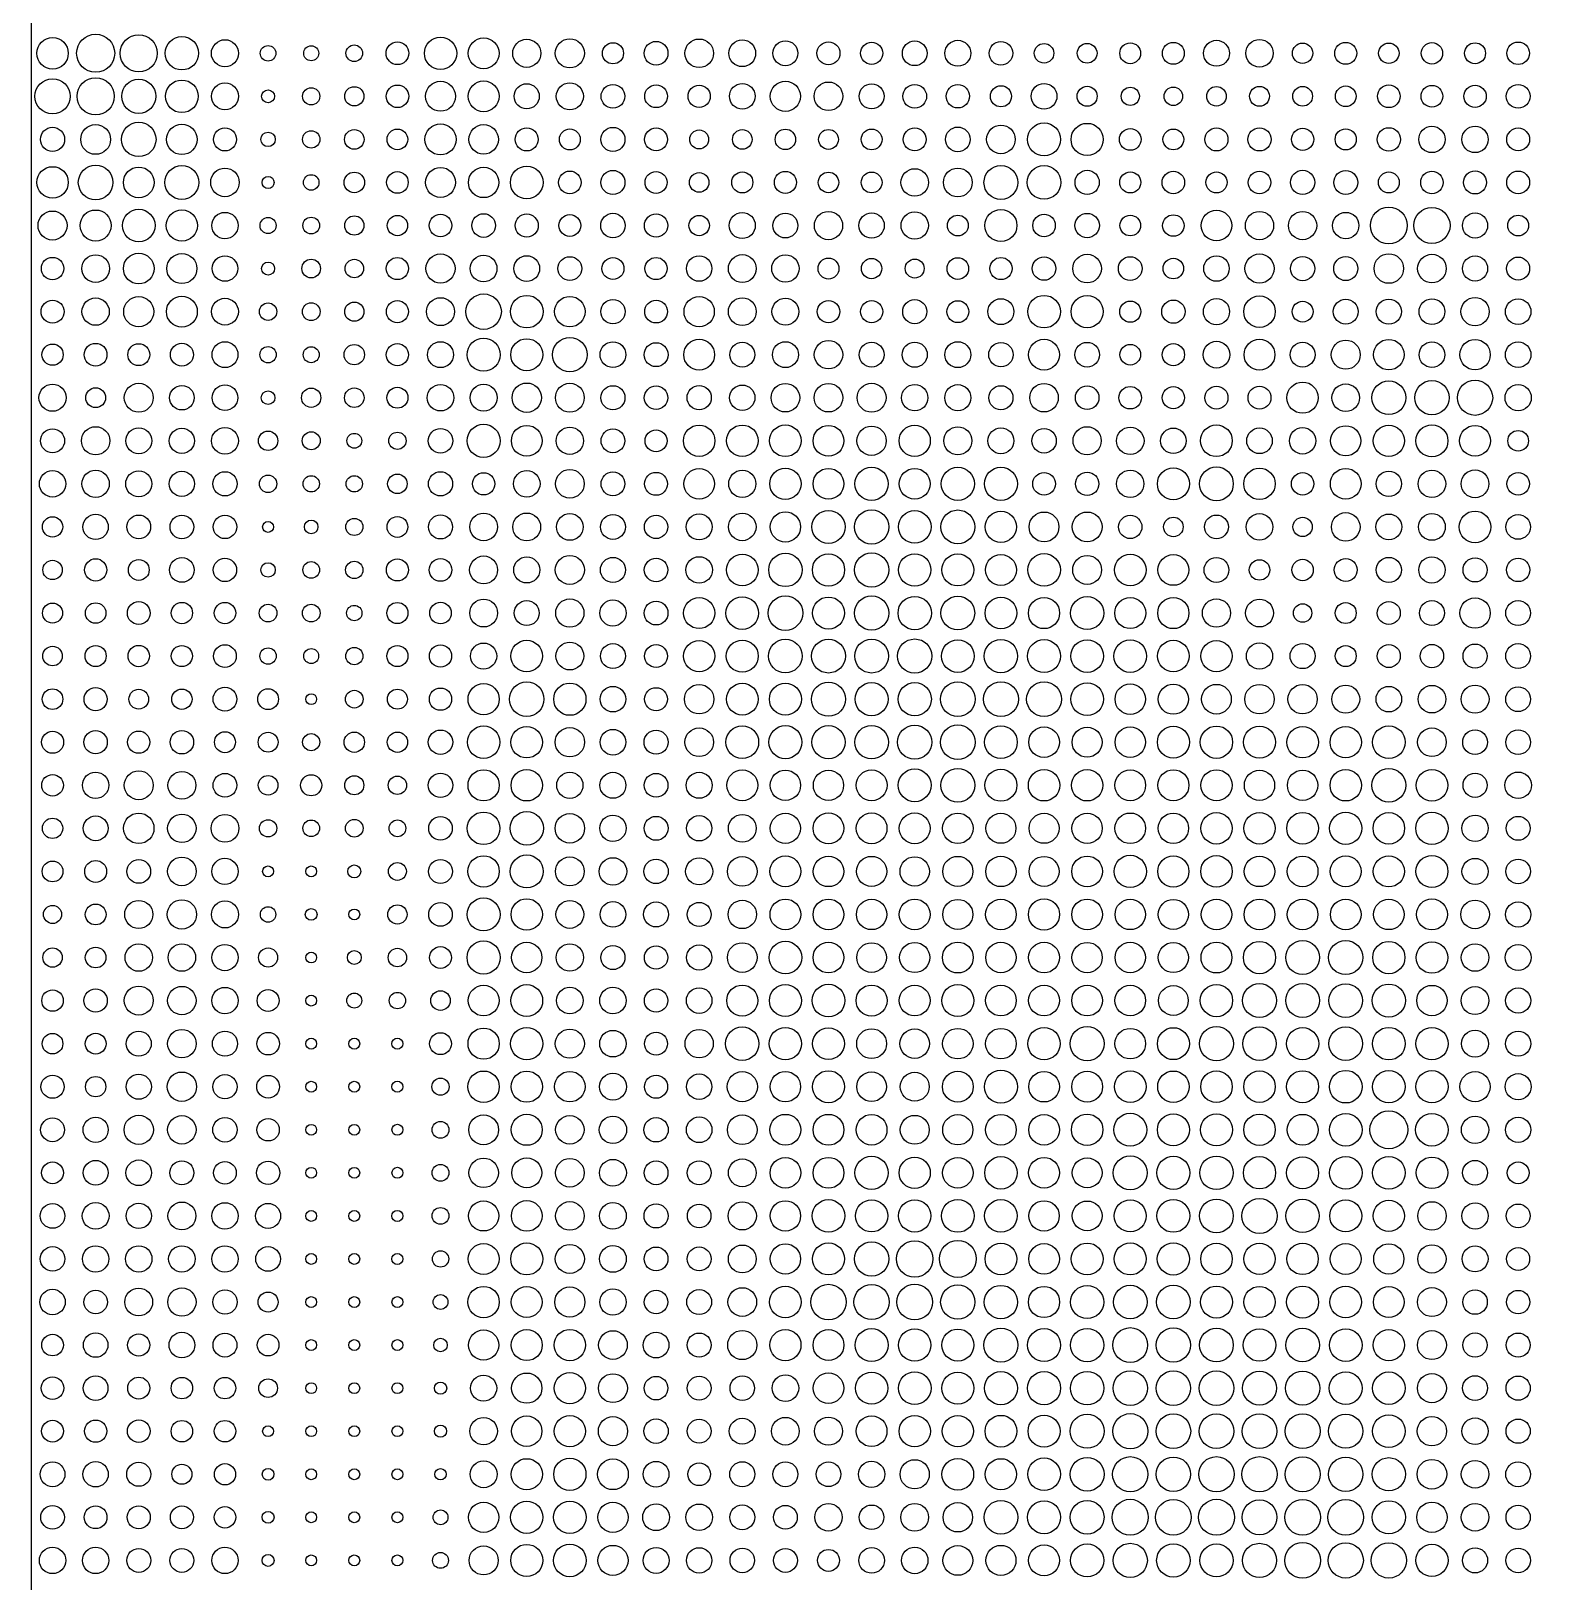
# Model space of a CAD drawing. Header units: millimetres. Extents: x 0 to 15650, y 0 to 8040.
# Drawn here: x 0 to 1943, y 4048 to 6045 of the extents above; entities that cross this region are included whole.
import ezdxf

# ---------------------------------------------------------------- set-up
doc = ezdxf.new("R2010")
doc.units = ezdxf.units.MM
doc.layers.add('Default', color=7, linetype='Continuous', true_color=0x000000)

msp = doc.modelspace()

# ---------------------------------------------------------------- linework, layer by layer
at = {"layer": 'Default', "color": 0}
msp.add_lwpolyline([(0, 8040), (0, 0), (15650, 0), (15650, 8040)], close=True, dxfattribs=at)
for centre, radius in [((27.7, 6016.1), 20.3), ((83.2, 6016.1), 24.5), ((138.7, 6016.1), 23.9), ((194.2, 6016.1), 21.5), ((249.7, 6016.1), 17.5), ((527.2, 6016.1), 20.8), ((582.7, 6016.1), 19.8), ((638.2, 6016.1), 18.1), ((693.7, 6016.1), 18.7), ((860.2, 6016.1), 18.4), ((915.7, 6016.1), 17.2), ((971.2, 6016.1), 16.1), ((1137.7, 6016.1), 15.9), ((1193.2, 6016.1), 16.7), ((1526.2, 6016.1), 16.7), ((1581.6, 6016.1), 17.7), ((305.2, 6016.1), 10), ((360.7, 6016.1), 9.68), ((416.2, 6016.1), 10.7), ((471.7, 6016.1), 14.6), ((749.2, 6016.1), 13.6), ((804.7, 6016.1), 15.3), ((1026.7, 6016.1), 14.8), ((1082.2, 6016.1), 14.3), ((1248.7, 6016.1), 15.2), ((1304.2, 6016.1), 12.6), ((1359.7, 6016.1), 12.7), ((1415.2, 6016.1), 13.4), ((1470.7, 6016.1), 14.1), ((1637.1, 6016.1), 13.1), ((1692.6, 6016.1), 14.1), ((1748.1, 6016.1), 13.1), ((1803.6, 6016.1), 13.8), ((1859.1, 6016.1), 13.5), ((1914.6, 6016.1), 14.5), ((27.7, 5960.7), 22.7), ((83.2, 5960.7), 23.9), ((138.7, 5960.7), 22), ((194.2, 5960.7), 21), ((249.7, 5960.7), 17.4), ((360.7, 5960.7), 11.1), ((416.2, 5960.7), 12.4), ((471.7, 5960.7), 14.5), ((527.2, 5960.7), 19.3), ((582.7, 5960.7), 19.8), ((638.2, 5960.7), 16.2), ((693.7, 5960.7), 17.4), ((749.2, 5960.7), 15.3), ((804.7, 5960.7), 14.6), ((860.2, 5960.7), 14.3), ((915.7, 5960.7), 16.5), ((971.2, 5960.7), 19.4), ((1026.7, 5960.7), 18.4), ((1082.2, 5960.7), 16.1), ((1137.7, 5960.7), 15.3), ((1193.2, 5960.7), 15), ((1248.7, 5960.7), 13.6), ((1304.2, 5960.7), 16.6), ((1359.7, 5960.7), 12.9), ((1415.2, 5960.7), 11.7), ((1470.7, 5960.7), 11.9), ((1526.2, 5960.7), 12.6), ((1581.6, 5960.7), 12.8), ((1637.1, 5960.7), 12.7), ((1692.6, 5960.7), 13.3), ((1748.1, 5960.7), 14.6), ((1803.6, 5960.7), 14), ((1859.1, 5960.7), 14.4), ((1914.6, 5960.7), 15.3), ((305.2, 5960.7), 8.34), ((27.7, 5905.2), 15.6), ((83.2, 5905.2), 19.2), ((138.7, 5905.2), 22.2), ((194.2, 5905.2), 19.6), ((249.7, 5905.2), 14.8), ((305.2, 5905.2), 9.33), ((360.7, 5905.2), 11.2), ((416.2, 5905.2), 12.6), ((471.7, 5905.2), 13.3), ((527.2, 5905.2), 20), ((582.7, 5905.2), 19), ((638.2, 5905.2), 14.8), ((693.7, 5905.2), 13.5), ((749.2, 5905.2), 15.5), ((804.7, 5905.2), 14.7), ((860.2, 5905.2), 12.2), ((915.7, 5905.2), 12.6), ((971.2, 5905.2), 13.2), ((1026.7, 5905.2), 12.8), ((1082.2, 5905.2), 13.4), ((1137.7, 5905.2), 14.7), ((1193.2, 5905.2), 15.9), ((1248.7, 5905.2), 18.4), ((1304.2, 5905.2), 21.3), ((1359.7, 5905.2), 20.7), ((1415.2, 5905.2), 14), ((1470.7, 5905.2), 13.4), ((1526.2, 5905.2), 14.8), ((1581.6, 5905.2), 14.9), ((1637.1, 5905.2), 14.3), ((1692.6, 5905.2), 13.6), ((1748.1, 5905.2), 15.1), ((1803.6, 5905.2), 17), ((1859.1, 5905.2), 17), ((1914.6, 5905.2), 14.7), ((83.2, 5849.8), 22.3), ((27.7, 5849.8), 20.3), ((138.7, 5849.8), 19.8), ((194.2, 5849.8), 21.8), ((249.7, 5849.8), 18.4), ((305.2, 5849.8), 7.78), ((360.7, 5849.8), 10), ((416.2, 5849.8), 13.2), ((471.7, 5849.8), 13.9), ((527.2, 5849.8), 19.3), ((582.7, 5849.8), 19.6), ((638.2, 5849.8), 21.1), ((693.7, 5849.8), 14.6), ((749.2, 5849.8), 15.5), ((804.7, 5849.8), 14.1), ((860.2, 5849.8), 12.6), ((915.7, 5849.8), 13.6), ((971.2, 5849.8), 14.2), ((1026.7, 5849.8), 13.2), ((1082.2, 5849.8), 13.4), ((1137.7, 5849.8), 17.7), ((1193.2, 5849.8), 18.5), ((1248.7, 5849.8), 21.8), ((1304.2, 5849.8), 21.7), ((1359.7, 5849.8), 15.6), ((1415.2, 5849.8), 13.6), ((1470.7, 5849.8), 14.5), ((1526.2, 5849.8), 13.6), ((1581.6, 5849.8), 14.5), ((1637.1, 5849.8), 15.6), ((1692.6, 5849.8), 15.4), ((1748.1, 5849.8), 13.5), ((1803.6, 5849.8), 14.5), ((1859.1, 5849.8), 14.8), ((1914.6, 5849.8), 14.7), ((27.7, 5794.3), 18.7), ((83.2, 5794.3), 20), ((138.7, 5794.3), 21), ((194.2, 5794.3), 20.1), ((1026.7, 5794.3), 18.2), ((1137.7, 5794.3), 17.6), ((1248.7, 5794.3), 20.6), ((1526.2, 5794.3), 19.7), ((1581.6, 5794.3), 18.2), ((1637.1, 5794.3), 18.2), ((1748.1, 5794.3), 23.7), ((1803.6, 5794.3), 23.3), ((249.7, 5794.3), 17), ((305.2, 5794.3), 10.4), ((360.7, 5794.3), 10.7), ((416.2, 5794.3), 12.4), ((471.7, 5794.3), 13.1), ((527.2, 5794.3), 14.6), ((582.7, 5794.3), 15.2), ((638.2, 5794.3), 14.9), ((693.7, 5794.3), 14.1), ((749.2, 5794.3), 15.8), ((804.7, 5794.3), 15), ((860.2, 5794.3), 13.1), ((915.7, 5794.3), 16.8), ((971.2, 5794.3), 16), ((1082.2, 5794.3), 16.3), ((1193.2, 5794.3), 13.4), ((1304.2, 5794.3), 14.5), ((1359.7, 5794.3), 15.7), ((1415.2, 5794.3), 13.3), ((1470.7, 5794.3), 13.8), ((1692.6, 5794.3), 17), ((1859.1, 5794.3), 16.2), ((1914.6, 5794.3), 13.4), ((27.7, 5738.9), 14.4), ((83.2, 5738.9), 17.8), ((138.7, 5738.9), 19.8), ((194.2, 5738.9), 19.4), ((249.7, 5738.9), 16.4), ((471.7, 5738.9), 14.3), ((527.2, 5738.9), 18.8), ((582.7, 5738.9), 17.2), ((638.2, 5738.9), 16.6), ((693.7, 5738.9), 15.3), ((749.2, 5738.9), 14.1), ((804.7, 5738.9), 14.3), ((860.2, 5738.9), 16.4), ((915.7, 5738.9), 17.9), ((971.2, 5738.9), 17.6), ((1026.7, 5738.9), 13.5), ((1082.2, 5738.9), 13.1), ((1193.2, 5738.9), 13.9), ((1248.7, 5738.9), 14.3), ((1304.2, 5738.9), 15.1), ((1359.7, 5738.9), 18.4), ((1415.2, 5738.9), 15.3), ((1470.7, 5738.9), 13.2), ((1526.2, 5738.9), 16.4), ((1581.6, 5738.9), 18.8), ((1637.1, 5738.9), 15.6), ((1692.6, 5738.9), 15.5), ((1748.1, 5738.9), 19), ((1803.6, 5738.9), 18.4), ((1859.1, 5738.9), 16.2), ((1914.6, 5738.9), 14.8), ((305.2, 5738.9), 8.41), ((360.7, 5738.9), 12), ((416.2, 5738.9), 11.9), ((1137.7, 5738.9), 12.2), ((27.7, 5683.4), 14.8), ((83.2, 5683.4), 17.6), ((138.7, 5683.4), 19.4), ((194.2, 5683.4), 19.9), ((249.7, 5683.4), 17.2), ((305.2, 5683.4), 11.2), ((360.7, 5683.4), 11.4), ((416.2, 5683.4), 12.4), ((471.7, 5683.4), 14.2), ((527.2, 5683.4), 18), ((582.7, 5683.4), 22.8), ((638.2, 5683.4), 21), ((693.7, 5683.4), 19.6), ((749.2, 5683.4), 15.7), ((804.7, 5683.4), 14.6), ((860.2, 5683.4), 19.5), ((915.7, 5683.4), 17.9), ((971.2, 5683.4), 17.3), ((1026.7, 5683.4), 14.4), ((1082.2, 5683.4), 14.3), ((1137.7, 5683.4), 15.5), ((1193.2, 5683.4), 14.1), ((1248.7, 5683.4), 16.7), ((1304.2, 5683.4), 21), ((1359.7, 5683.4), 20.7), ((1415.2, 5683.4), 13.6), ((1470.7, 5683.4), 15), ((1526.2, 5683.4), 16.9), ((1581.6, 5683.4), 20.3), ((1637.1, 5683.4), 13.4), ((1692.6, 5683.4), 16), ((1748.1, 5683.4), 16.2), ((1803.6, 5683.4), 16.6), ((1859.1, 5683.4), 18.2), ((1914.6, 5683.4), 16.5), ((27.7, 5628), 13.7), ((83.2, 5628), 14.6), ((138.7, 5628), 14.1), ((194.2, 5628), 14.8), ((249.7, 5628), 16.7), ((305.2, 5628), 10.5), ((360.7, 5628), 10.3), ((416.2, 5628), 13.1), ((471.7, 5628), 14.3), ((527.2, 5628), 16.7), ((582.7, 5628), 21.3), ((638.2, 5628), 20.6), ((693.7, 5628), 22.2), ((749.2, 5628), 16.6), ((804.7, 5628), 15.4), ((860.2, 5628), 19.8), ((915.7, 5628), 16), ((971.2, 5628), 16.7), ((1026.7, 5628), 18.3), ((1082.2, 5628), 16), ((1137.7, 5628), 16.2), ((1193.2, 5628), 16.7), ((1248.7, 5628), 15.7), ((1304.2, 5628), 19.8), ((1359.7, 5628), 15.9), ((1415.2, 5628), 13.3), ((1470.7, 5628), 14.4), ((1526.2, 5628), 17.2), ((1581.6, 5628), 19.8), ((1637.1, 5628), 16), ((1692.6, 5628), 18.7), ((1748.1, 5628), 19.6), ((1803.6, 5628), 16.5), ((1859.1, 5628), 19.6), ((1914.6, 5628), 16.5), ((1637.1, 5572.6), 20.1), ((1748.1, 5572.6), 21.8), ((1803.6, 5572.6), 22), ((1859.1, 5572.6), 22.7), ((27.7, 5572.6), 17.5), ((83.2, 5572.6), 12.8), ((138.7, 5572.6), 18.6), ((194.2, 5572.6), 15.8), ((249.7, 5572.6), 16.5), ((305.2, 5572.6), 8.76), ((360.7, 5572.6), 12.4), ((416.2, 5572.6), 12.6), ((471.7, 5572.6), 13.5), ((527.2, 5572.6), 17.1), ((582.7, 5572.6), 17.4), ((638.2, 5572.6), 18.9), ((693.7, 5572.6), 18.6), ((749.2, 5572.6), 15.5), ((804.7, 5572.6), 15.1), ((860.2, 5572.6), 15.6), ((915.7, 5572.6), 16.3), ((971.2, 5572.6), 18.4), ((1026.7, 5572.6), 18.4), ((1082.2, 5572.6), 18.6), ((1137.7, 5572.6), 17), ((1193.2, 5572.6), 16.8), ((1248.7, 5572.6), 15.5), ((1304.2, 5572.6), 18.4), ((1359.7, 5572.6), 15.2), ((1415.2, 5572.6), 14.5), ((1470.7, 5572.6), 14.3), ((1526.2, 5572.6), 14.8), ((1581.6, 5572.6), 14.8), ((1692.6, 5572.6), 17.7), ((1914.6, 5572.6), 16.9), ((27.7, 5517.1), 15.5), ((83.2, 5517.1), 18.2), ((138.7, 5517.1), 16.7), ((194.2, 5517.1), 16.2), ((249.7, 5517.1), 17.2), ((527.2, 5517.1), 15.8), ((582.7, 5517.1), 21.3), ((638.2, 5517.1), 19.8), ((693.7, 5517.1), 17.5), ((749.2, 5517.1), 15.3), ((860.2, 5517.1), 20.3), ((915.7, 5517.1), 20.3), ((971.2, 5517.1), 20.4), ((1026.7, 5517.1), 19.8), ((1082.2, 5517.1), 18.9), ((1137.7, 5517.1), 20.1), ((1193.2, 5517.1), 18), ((1248.7, 5517.1), 16.7), ((1304.2, 5517.1), 15.8), ((1359.7, 5517.1), 18.2), ((1415.2, 5517.1), 17.7), ((1470.7, 5517.1), 16.4), ((1526.2, 5517.1), 20.4), ((1581.6, 5517.1), 16.5), ((1637.1, 5517.1), 17), ((1692.6, 5517.1), 19.4), ((1748.1, 5517.1), 20), ((1803.6, 5517.1), 20.6), ((1859.1, 5517.1), 19.8), ((305.2, 5517.1), 12.5), ((360.7, 5517.1), 11.6), ((416.2, 5517.1), 9.54), ((471.7, 5517.1), 11.1), ((804.7, 5517.1), 14.1), ((1914.6, 5517.1), 13.3), ((27.7, 5461.7), 17), ((83.2, 5461.7), 17.6), ((138.7, 5461.7), 16.8), ((194.2, 5461.7), 16.2), ((249.7, 5461.7), 15.6), ((305.2, 5461.7), 11.2), ((471.7, 5461.7), 12.6), ((527.2, 5461.7), 15.6), ((582.7, 5461.7), 14.3), ((638.2, 5461.7), 17.1), ((693.7, 5461.7), 18.4), ((749.2, 5461.7), 15.3), ((804.7, 5461.7), 14.8), ((860.2, 5461.7), 19.7), ((915.7, 5461.7), 17.5), ((971.2, 5461.7), 20.2), ((1026.7, 5461.7), 19.8), ((1082.2, 5461.7), 21.4), ((1137.7, 5461.7), 19.8), ((1193.2, 5461.7), 21.3), ((1248.7, 5461.7), 21.3), ((1304.2, 5461.7), 14.6), ((1359.7, 5461.7), 15), ((1415.2, 5461.7), 17.6), ((1470.7, 5461.7), 20.6), ((1526.2, 5461.7), 21.7), ((1581.6, 5461.7), 20.3), ((1637.1, 5461.7), 14.4), ((1692.6, 5461.7), 19.8), ((1748.1, 5461.7), 16.4), ((1803.6, 5461.7), 17.7), ((1859.1, 5461.7), 17.9), ((1914.6, 5461.7), 14.6), ((360.7, 5461.7), 10.5), ((416.2, 5461.7), 10.5), ((27.7, 5406.2), 13.1), ((83.2, 5406.2), 16.3), ((138.7, 5406.2), 15.3), ((194.2, 5406.2), 15.2), ((249.7, 5406.2), 15.1), ((305.2, 5406.2), 7), ((360.7, 5406.2), 8.76), ((416.2, 5406.2), 11), ((471.7, 5406.2), 13.4), ((527.2, 5406.2), 15.5), ((582.7, 5406.2), 17.8), ((638.2, 5406.2), 17.9), ((693.7, 5406.2), 17.2), ((749.2, 5406.2), 16), ((804.7, 5406.2), 15), ((860.2, 5406.2), 16.7), ((915.7, 5406.2), 17.7), ((971.2, 5406.2), 19.5), ((1026.7, 5406.2), 21.3), ((1082.2, 5406.2), 22), ((1137.7, 5406.2), 21), ((1193.2, 5406.2), 21.8), ((1248.7, 5406.2), 20.1), ((1304.2, 5406.2), 19.2), ((1359.7, 5406.2), 19.2), ((1415.2, 5406.2), 15), ((1470.7, 5406.2), 12.6), ((1526.2, 5406.2), 15.3), ((1581.6, 5406.2), 17.1), ((1637.1, 5406.2), 12.4), ((1692.6, 5406.2), 18.4), ((1748.1, 5406.2), 16.6), ((1803.6, 5406.2), 17.2), ((1859.1, 5406.2), 20.4), ((1914.6, 5406.2), 15.9), ((1082.2, 5350.8), 22), ((27.7, 5350.8), 12.5), ((83.2, 5350.8), 14.4), ((138.7, 5350.8), 13.4), ((194.2, 5350.8), 15.9), ((249.7, 5350.8), 15), ((305.2, 5350.8), 9.33), ((360.7, 5350.8), 10.7), ((416.2, 5350.8), 11.2), ((471.7, 5350.8), 14.2), ((527.2, 5350.8), 14.6), ((582.7, 5350.8), 18), ((638.2, 5350.8), 16.8), ((693.7, 5350.8), 18.7), ((749.2, 5350.8), 16.2), ((804.7, 5350.8), 15.1), ((860.2, 5350.8), 17.1), ((915.7, 5350.8), 20.3), ((971.2, 5350.8), 21.5), ((1026.7, 5350.8), 20.8), ((1137.7, 5350.8), 20.8), ((1193.2, 5350.8), 20.6), ((1248.7, 5350.8), 19.9), ((1304.2, 5350.8), 21), ((1359.7, 5350.8), 18.6), ((1415.2, 5350.8), 20.3), ((1470.7, 5350.8), 19.8), ((1526.2, 5350.8), 16), ((1581.6, 5350.8), 13.2), ((1637.1, 5350.8), 13.8), ((1692.6, 5350.8), 14.7), ((1748.1, 5350.8), 16.2), ((1803.6, 5350.8), 17), ((1859.1, 5350.8), 15.5), ((1914.6, 5350.8), 15), ((582.7, 5295.3), 17.9), ((693.7, 5295.3), 18.2), ((860.2, 5295.3), 20), ((915.7, 5295.3), 21), ((971.2, 5295.3), 22.3), ((1026.7, 5295.3), 20.6), ((1082.2, 5295.3), 22), ((1137.7, 5295.3), 21.5), ((1193.2, 5295.3), 21.7), ((1248.7, 5295.3), 20.4), ((1304.2, 5295.3), 20.1), ((1359.7, 5295.3), 21.3), ((1415.2, 5295.3), 20), ((1470.7, 5295.3), 20.1), ((1526.2, 5295.3), 18.2), ((1581.6, 5295.3), 17.9), ((1859.1, 5295.3), 19.6), ((27.7, 5295.3), 12.9), ((83.2, 5295.3), 13.2), ((138.7, 5295.3), 14.7), ((194.2, 5295.3), 13.7), ((249.7, 5295.3), 13.8), ((305.2, 5295.3), 11.4), ((360.7, 5295.3), 11.4), ((416.2, 5295.3), 9.89), ((471.7, 5295.3), 13.6), ((527.2, 5295.3), 13.9), ((638.2, 5295.3), 16.1), ((749.2, 5295.3), 16.9), ((804.7, 5295.3), 15.3), ((1637.1, 5295.3), 11.9), ((1692.6, 5295.3), 13.5), ((1748.1, 5295.3), 14.8), ((1803.6, 5295.3), 16.1), ((1914.6, 5295.3), 16), ((83.2, 5239.9), 13.6), ((138.7, 5239.9), 13.8), ((194.2, 5239.9), 13.6), ((249.7, 5239.9), 14.6), ((471.7, 5239.9), 13.6), ((527.2, 5239.9), 14.3), ((582.7, 5239.9), 16.8), ((638.2, 5239.9), 20.3), ((693.7, 5239.9), 17.9), ((749.2, 5239.9), 16), ((804.7, 5239.9), 14.7), ((860.2, 5239.9), 20.1), ((915.7, 5239.9), 20.6), ((971.2, 5239.9), 21.7), ((1026.7, 5239.9), 21.8), ((1082.2, 5239.9), 21.8), ((1137.7, 5239.9), 22), ((1193.2, 5239.9), 21), ((1248.7, 5239.9), 21.5), ((1304.2, 5239.9), 21.3), ((1359.7, 5239.9), 21), ((1415.2, 5239.9), 21), ((1470.7, 5239.9), 20.3), ((1526.2, 5239.9), 20.1), ((1581.6, 5239.9), 16.9), ((1637.1, 5239.9), 16.2), ((1692.6, 5239.9), 13.5), ((1748.1, 5239.9), 14.8), ((1803.6, 5239.9), 15), ((1859.1, 5239.9), 15.5), ((1914.6, 5239.9), 16), ((27.7, 5239.9), 12.6), ((305.2, 5239.9), 10.5), ((360.7, 5239.9), 9.61), ((416.2, 5239.9), 11.1), ((27.7, 5184.4), 13.3), ((83.2, 5184.4), 14.9), ((138.7, 5184.4), 12.7), ((194.2, 5184.4), 13.1), ((249.7, 5184.4), 15.3), ((305.2, 5184.4), 13.4), ((416.2, 5184.4), 11.4), ((471.7, 5184.4), 12.9), ((527.2, 5184.4), 14.3), ((582.7, 5184.4), 20.1), ((638.2, 5184.4), 22.2), ((693.7, 5184.4), 20.8), ((749.2, 5184.4), 16.5), ((804.7, 5184.4), 14.8), ((860.2, 5184.4), 18.9), ((915.7, 5184.4), 20.4), ((971.2, 5184.4), 20.6), ((1026.7, 5184.4), 22), ((1082.2, 5184.4), 21.3), ((1137.7, 5184.4), 21.4), ((1193.2, 5184.4), 22.2), ((1248.7, 5184.4), 22.5), ((1304.2, 5184.4), 22.4), ((1359.7, 5184.4), 21), ((1415.2, 5184.4), 19.6), ((1470.7, 5184.4), 19.4), ((1526.2, 5184.4), 19.1), ((1581.6, 5184.4), 19), ((1637.1, 5184.4), 18.9), ((1692.6, 5184.4), 18), ((1748.1, 5184.4), 16.5), ((1803.6, 5184.4), 17.8), ((1859.1, 5184.4), 18), ((1914.6, 5184.4), 16), ((360.7, 5184.4), 7), ((27.7, 5129), 14.2), ((83.2, 5129), 15), ((138.7, 5129), 14.3), ((194.2, 5129), 15.1), ((249.7, 5129), 13.5), ((305.2, 5129), 12.8), ((360.7, 5129), 11), ((416.2, 5129), 13.1), ((471.7, 5129), 13.1), ((527.2, 5129), 15.7), ((582.7, 5129), 20.9), ((638.2, 5129), 20.3), ((693.7, 5129), 18.9), ((749.2, 5129), 16.5), ((804.7, 5129), 15.5), ((860.2, 5129), 18.4), ((915.7, 5129), 21.1), ((971.2, 5129), 21.3), ((1026.7, 5129), 21.3), ((1082.2, 5129), 21.6), ((1137.7, 5129), 22), ((1193.2, 5129), 22.2), ((1248.7, 5129), 21.1), ((1304.2, 5129), 19.7), ((1359.7, 5129), 19.3), ((1415.2, 5129), 19.6), ((1470.7, 5129), 20.6), ((1526.2, 5129), 20.8), ((1581.6, 5129), 20.6), ((1637.1, 5129), 20.3), ((1692.6, 5129), 20.2), ((1748.1, 5129), 21), ((1803.6, 5129), 18.4), ((1859.1, 5129), 15.9), ((1914.6, 5129), 15.9), ((582.7, 5073.5), 20.1), ((638.2, 5073.5), 20.2), ((915.7, 5073.5), 19.9), ((971.2, 5073.5), 19.6), ((1026.7, 5073.5), 19.5), ((1082.2, 5073.5), 19.9), ((1137.7, 5073.5), 21.1), ((1193.2, 5073.5), 21.8), ((1248.7, 5073.5), 20.6), ((1304.2, 5073.5), 20.2), ((1359.7, 5073.5), 20.2), ((1415.2, 5073.5), 19.8), ((1470.7, 5073.5), 20), ((1526.2, 5073.5), 20), ((1581.6, 5073.5), 19.5), ((1637.1, 5073.5), 19.6), ((1692.6, 5073.5), 20.2), ((1748.1, 5073.5), 21.7), ((1803.6, 5073.5), 20.3), ((27.7, 5073.5), 13.9), ((83.2, 5073.5), 17), ((138.7, 5073.5), 18.6), ((194.2, 5073.5), 17.9), ((249.7, 5073.5), 15.3), ((305.2, 5073.5), 12.6), ((360.7, 5073.5), 13.6), ((416.2, 5073.5), 12.3), ((471.7, 5073.5), 11.8), ((527.2, 5073.5), 15.7), ((693.7, 5073.5), 16.9), ((749.2, 5073.5), 16.7), ((804.7, 5073.5), 15.3), ((860.2, 5073.5), 16.7), ((1859.1, 5073.5), 15.5), ((1914.6, 5073.5), 17.1), ((83.2, 5018.1), 16), ((138.7, 5018.1), 19.6), ((194.2, 5018.1), 18.3), ((249.7, 5018.1), 17.9), ((527.2, 5018.1), 15.2), ((582.7, 5018.1), 21), ((638.2, 5018.1), 21.5), ((693.7, 5018.1), 19), ((749.2, 5018.1), 17), ((804.7, 5018.1), 15.4), ((860.2, 5018.1), 16.3), ((915.7, 5018.1), 17.9), ((971.2, 5018.1), 19.4), ((1026.7, 5018.1), 19.8), ((1082.2, 5018.1), 19.8), ((1137.7, 5018.1), 19.8), ((1193.2, 5018.1), 19.6), ((1248.7, 5018.1), 19.3), ((1304.2, 5018.1), 19.3), ((1359.7, 5018.1), 19.5), ((1415.2, 5018.1), 19.7), ((1470.7, 5018.1), 19.6), ((1526.2, 5018.1), 20.2), ((1581.6, 5018.1), 20.2), ((1637.1, 5018.1), 20.5), ((1692.6, 5018.1), 20.7), ((1748.1, 5018.1), 20.3), ((1803.6, 5018.1), 20.9), ((1859.1, 5018.1), 17), ((1914.6, 5018.1), 15.4), ((27.7, 5018.1), 13.1), ((305.2, 5018.1), 11.1), ((360.7, 5018.1), 10.7), ((416.2, 5018.1), 11.4), ((471.7, 5018.1), 10.8), ((27.7, 4962.6), 13.4), ((83.2, 4962.6), 14.1), ((138.7, 4962.6), 15.3), ((194.2, 4962.6), 18.4), ((249.7, 4962.6), 16.9), ((471.7, 4962.6), 11.5), ((527.2, 4962.6), 15.4), ((582.7, 4962.6), 20.2), ((638.2, 4962.6), 21.3), ((693.7, 4962.6), 18.6), ((749.2, 4962.6), 17.7), ((804.7, 4962.6), 15.7), ((860.2, 4962.6), 17.4), ((915.7, 4962.6), 19.1), ((971.2, 4962.6), 19.9), ((1026.7, 4962.6), 19.6), ((1082.2, 4962.6), 19.4), ((1137.7, 4962.6), 18.9), ((1193.2, 4962.6), 19.4), ((1248.7, 4962.6), 19.6), ((1304.2, 4962.6), 19.3), ((1359.7, 4962.6), 19.8), ((1415.2, 4962.6), 20.8), ((1470.7, 4962.6), 20.1), ((1526.2, 4962.6), 20.3), ((1581.6, 4962.6), 19.6), ((1637.1, 4962.6), 19.8), ((1692.6, 4962.6), 19.9), ((1748.1, 4962.6), 20), ((1803.6, 4962.6), 20.6), ((1859.1, 4962.6), 16.8), ((1914.6, 4962.6), 15.8), ((305.2, 4962.6), 7), ((360.7, 4962.6), 7), ((416.2, 4962.6), 8.41), ((27.7, 4907.2), 11.7), ((83.2, 4907.2), 13.4), ((138.7, 4907.2), 18.1), ((194.2, 4907.2), 18.9), ((249.7, 4907.2), 17.4), ((305.2, 4907.2), 9.96), ((360.7, 4907.2), 7.56), ((416.2, 4907.2), 7), ((471.7, 4907.2), 12.4), ((527.2, 4907.2), 15.2), ((582.7, 4907.2), 21.2), ((638.2, 4907.2), 20.2), ((693.7, 4907.2), 17.9), ((749.2, 4907.2), 16.5), ((804.7, 4907.2), 16.1), ((860.2, 4907.2), 15.5), ((915.7, 4907.2), 18.3), ((971.2, 4907.2), 19.8), ((1026.7, 4907.2), 19.8), ((1082.2, 4907.2), 19.6), ((1137.7, 4907.2), 19.8), ((1193.2, 4907.2), 19.4), ((1248.7, 4907.2), 19.7), ((1304.2, 4907.2), 20.1), ((1359.7, 4907.2), 19.8), ((1415.2, 4907.2), 19.6), ((1470.7, 4907.2), 19.4), ((1526.2, 4907.2), 19.7), ((1581.6, 4907.2), 19.8), ((1637.1, 4907.2), 19.7), ((1692.6, 4907.2), 19.7), ((1748.1, 4907.2), 19.6), ((1803.6, 4907.2), 19.9), ((1859.1, 4907.2), 18.4), ((1914.6, 4907.2), 16.2), ((582.7, 4851.7), 21.4), ((1637.1, 4851.7), 21.8), ((1692.6, 4851.7), 22), ((27.7, 4851.7), 12.5), ((83.2, 4851.7), 13.3), ((138.7, 4851.7), 17.7), ((194.2, 4851.7), 17.7), ((249.7, 4851.7), 16.9), ((305.2, 4851.7), 12.3), ((360.7, 4851.7), 7), ((416.2, 4851.7), 8.91), ((471.7, 4851.7), 11.9), ((527.2, 4851.7), 14.1), ((638.2, 4851.7), 19.6), ((693.7, 4851.7), 17.6), ((749.2, 4851.7), 15.5), ((804.7, 4851.7), 15), ((860.2, 4851.7), 16.2), ((915.7, 4851.7), 19.1), ((971.2, 4851.7), 21), ((1026.7, 4851.7), 19.8), ((1082.2, 4851.7), 19.1), ((1137.7, 4851.7), 19.4), ((1193.2, 4851.7), 19.9), ((1248.7, 4851.7), 19.6), ((1304.2, 4851.7), 19.8), ((1359.7, 4851.7), 19.5), ((1415.2, 4851.7), 19.6), ((1470.7, 4851.7), 19.4), ((1526.2, 4851.7), 19.9), ((1581.6, 4851.7), 20.8), ((1748.1, 4851.7), 20.8), ((1803.6, 4851.7), 20.3), ((1859.1, 4851.7), 17.7), ((1914.6, 4851.7), 16.7), ((138.7, 4796.3), 18.7), ((194.2, 4796.3), 18.3), ((249.7, 4796.3), 17), ((582.7, 4796.3), 19.8), ((638.2, 4796.3), 20.5), ((693.7, 4796.3), 17.2), ((749.2, 4796.3), 17.1), ((915.7, 4796.3), 20), ((971.2, 4796.3), 20.6), ((1026.7, 4796.3), 21), ((1082.2, 4796.3), 20), ((1137.7, 4796.3), 19.8), ((1193.2, 4796.3), 20.6), ((1248.7, 4796.3), 19.8), ((1304.2, 4796.3), 19.8), ((1359.7, 4796.3), 19.8), ((1415.2, 4796.3), 19.7), ((1470.7, 4796.3), 19.2), ((1526.2, 4796.3), 20.8), ((1581.6, 4796.3), 21.8), ((1637.1, 4796.3), 21.8), ((1692.6, 4796.3), 21.7), ((1748.1, 4796.3), 21.3), ((1803.6, 4796.3), 19.6), ((1859.1, 4796.3), 17.9), ((27.7, 4796.3), 13.8), ((83.2, 4796.3), 15), ((305.2, 4796.3), 14.1), ((360.7, 4796.3), 7), ((416.2, 4796.3), 9.68), ((471.7, 4796.3), 10.6), ((527.2, 4796.3), 12.6), ((804.7, 4796.3), 15), ((860.2, 4796.3), 16.5), ((1914.6, 4796.3), 16.2), ((27.7, 4740.8), 13.3), ((83.2, 4740.8), 13.4), ((138.7, 4740.8), 16.1), ((194.2, 4740.8), 18.4), ((249.7, 4740.8), 16.2), ((305.2, 4740.8), 14.5), ((527.2, 4740.8), 14.1), ((582.7, 4740.8), 20.1), ((638.2, 4740.8), 20.8), ((693.7, 4740.8), 18.7), ((749.2, 4740.8), 17.1), ((804.7, 4740.8), 14.8), ((860.2, 4740.8), 18.2), ((915.7, 4740.8), 21.5), ((971.2, 4740.8), 20.8), ((1026.7, 4740.8), 20.4), ((1082.2, 4740.8), 19.2), ((1137.7, 4740.8), 19), ((1193.2, 4740.8), 19.7), ((1248.7, 4740.8), 19.7), ((1304.2, 4740.8), 20.8), ((1359.7, 4740.8), 22), ((1415.2, 4740.8), 19.7), ((1470.7, 4740.8), 20.6), ((1526.2, 4740.8), 22), ((1581.6, 4740.8), 21.6), ((1637.1, 4740.8), 20.7), ((1692.6, 4740.8), 21.7), ((1748.1, 4740.8), 21), ((1803.6, 4740.8), 20.8), ((1859.1, 4740.8), 17.4), ((1914.6, 4740.8), 16.2), ((360.7, 4740.8), 7), ((416.2, 4740.8), 7), ((471.7, 4740.8), 7.14), ((27.7, 4685.4), 14.9), ((83.2, 4685.4), 13.1), ((138.7, 4685.4), 16.2), ((194.2, 4685.4), 18.9), ((249.7, 4685.4), 15.5), ((305.2, 4685.4), 14.6), ((527.2, 4685.4), 11), ((582.7, 4685.4), 20.2), ((638.2, 4685.4), 20.1), ((693.7, 4685.4), 19.6), ((749.2, 4685.4), 17.4), ((804.7, 4685.4), 14.9), ((860.2, 4685.4), 16.4), ((915.7, 4685.4), 19.4), ((971.2, 4685.4), 19.6), ((1026.7, 4685.4), 20.6), ((1082.2, 4685.4), 19.1), ((1137.7, 4685.4), 18.6), ((1193.2, 4685.4), 19.9), ((1248.7, 4685.4), 21.3), ((1304.2, 4685.4), 19.7), ((1359.7, 4685.4), 19.9), ((1415.2, 4685.4), 20.3), ((1470.7, 4685.4), 20.2), ((1526.2, 4685.4), 20.3), ((1581.6, 4685.4), 20.3), ((1637.1, 4685.4), 20.6), ((1692.6, 4685.4), 21), ((1748.1, 4685.4), 20.9), ((1803.6, 4685.4), 20.7), ((1859.1, 4685.4), 19.4), ((1914.6, 4685.4), 16.8), ((360.7, 4685.4), 7), ((416.2, 4685.4), 7), ((471.7, 4685.4), 7.14), ((1748.1, 4629.9), 24.4), ((27.7, 4629.9), 15.3), ((83.2, 4629.9), 16.2), ((138.7, 4629.9), 18.8), ((194.2, 4629.9), 18.3), ((249.7, 4629.9), 15.8), ((305.2, 4629.9), 14.4), ((360.7, 4629.9), 7), ((416.2, 4629.9), 7), ((471.7, 4629.9), 7.07), ((527.2, 4629.9), 10.8), ((582.7, 4629.9), 19.2), ((638.2, 4629.9), 20), ((693.7, 4629.9), 18.3), ((749.2, 4629.9), 17.6), ((804.7, 4629.9), 15.7), ((860.2, 4629.9), 16.5), ((915.7, 4629.9), 19.1), ((971.2, 4629.9), 19.9), ((1026.7, 4629.9), 19.9), ((1082.2, 4629.9), 19.8), ((1137.7, 4629.9), 18.6), ((1193.2, 4629.9), 19.5), ((1248.7, 4629.9), 19.8), ((1304.2, 4629.9), 19.7), ((1359.7, 4629.9), 20.3), ((1415.2, 4629.9), 21.2), ((1470.7, 4629.9), 20.6), ((1526.2, 4629.9), 20.6), ((1581.6, 4629.9), 20.3), ((1637.1, 4629.9), 19.9), ((1692.6, 4629.9), 21), ((1803.6, 4629.9), 21), ((1859.1, 4629.9), 17.6), ((1914.6, 4629.9), 16.2), ((582.7, 4574.5), 19), ((638.2, 4574.5), 19.3), ((971.2, 4574.5), 19.7), ((1026.7, 4574.5), 19.9), ((1082.2, 4574.5), 21.4), ((1137.7, 4574.5), 20.1), ((1193.2, 4574.5), 19.7), ((1248.7, 4574.5), 20.9), ((1304.2, 4574.5), 19.8), ((1359.7, 4574.5), 19.2), ((1415.2, 4574.5), 21.8), ((1470.7, 4574.5), 21.3), ((1526.2, 4574.5), 21.6), ((1581.6, 4574.5), 20.8), ((1637.1, 4574.5), 20.6), ((1692.6, 4574.5), 21), ((1748.1, 4574.5), 21), ((1803.6, 4574.5), 20.3), ((27.7, 4574.5), 14.1), ((83.2, 4574.5), 16), ((138.7, 4574.5), 16.5), ((194.2, 4574.5), 15.5), ((249.7, 4574.5), 14.6), ((305.2, 4574.5), 15), ((360.7, 4574.5), 7), ((416.2, 4574.5), 7), ((471.7, 4574.5), 7.07), ((527.2, 4574.5), 10.9), ((693.7, 4574.5), 18.4), ((749.2, 4574.5), 17.3), ((804.7, 4574.5), 15.3), ((860.2, 4574.5), 15.5), ((915.7, 4574.5), 17.9), ((1859.1, 4574.5), 16), ((1914.6, 4574.5), 14), ((27.7, 4519), 15.9), ((83.2, 4519), 17.2), ((138.7, 4519), 16.3), ((194.2, 4519), 17.9), ((249.7, 4519), 17), ((305.2, 4519), 16.1), ((582.7, 4519), 19.4), ((638.2, 4519), 19.8), ((693.7, 4519), 18.4), ((749.2, 4519), 17.2), ((804.7, 4519), 15.5), ((860.2, 4519), 15.2), ((915.7, 4519), 18.1), ((971.2, 4519), 19.6), ((1026.7, 4519), 21), ((1082.2, 4519), 20.7), ((1137.7, 4519), 20.8), ((1193.2, 4519), 21.1), ((1248.7, 4519), 21), ((1304.2, 4519), 19.6), ((1359.7, 4519), 19.2), ((1415.2, 4519), 20.6), ((1470.7, 4519), 21.1), ((1526.2, 4519), 21.7), ((1581.6, 4519), 22.6), ((1637.1, 4519), 21.5), ((1692.6, 4519), 20.6), ((1748.1, 4519), 20.1), ((1803.6, 4519), 18.3), ((1859.1, 4519), 16.9), ((1914.6, 4519), 15.3), ((360.7, 4519), 7), ((416.2, 4519), 7), ((471.7, 4519), 7.14), ((527.2, 4519), 10.8), ((27.7, 4463.6), 15.8), ((83.2, 4463.6), 17), ((138.7, 4463.6), 17), ((194.2, 4463.6), 17), ((249.7, 4463.6), 17), ((305.2, 4463.6), 15.9), ((527.2, 4463.6), 10.5), ((582.7, 4463.6), 19.9), ((638.2, 4463.6), 20.6), ((693.7, 4463.6), 18.7), ((749.2, 4463.6), 17.2), ((804.7, 4463.6), 15.3), ((860.2, 4463.6), 15.4), ((915.7, 4463.6), 17.9), ((971.2, 4463.6), 19.5), ((1026.7, 4463.6), 20.6), ((1082.2, 4463.6), 22), ((1137.7, 4463.6), 23.5), ((1193.2, 4463.6), 23.8), ((1248.7, 4463.6), 20.4), ((1304.2, 4463.6), 19.7), ((1359.7, 4463.6), 20.5), ((1415.2, 4463.6), 20.6), ((1470.7, 4463.6), 20.7), ((1526.2, 4463.6), 20.3), ((1581.6, 4463.6), 20.1), ((1637.1, 4463.6), 20.2), ((1692.6, 4463.6), 19.9), ((1748.1, 4463.6), 19.5), ((1803.6, 4463.6), 18.2), ((1859.1, 4463.6), 16.7), ((1914.6, 4463.6), 14.8), ((360.7, 4463.6), 7), ((416.2, 4463.6), 7), ((471.7, 4463.6), 7.14), ((27.7, 4408.1), 16.4), ((83.2, 4408.1), 15.1), ((138.7, 4408.1), 17.9), ((194.2, 4408.1), 18.2), ((249.7, 4408.1), 15.6), ((305.2, 4408.1), 12.9), ((360.7, 4408.1), 7), ((416.2, 4408.1), 7), ((471.7, 4408.1), 7), ((527.2, 4408.1), 9.54), ((582.7, 4408.1), 20.2), ((638.2, 4408.1), 19.9), ((693.7, 4408.1), 19.4), ((749.2, 4408.1), 17), ((804.7, 4408.1), 15.1), ((860.2, 4408.1), 16), ((915.7, 4408.1), 18.5), ((971.2, 4408.1), 20.3), ((1026.7, 4408.1), 22.8), ((1082.2, 4408.1), 22.7), ((1137.7, 4408.1), 23), ((1193.2, 4408.1), 22.1), ((1248.7, 4408.1), 21.5), ((1304.2, 4408.1), 20.1), ((1359.7, 4408.1), 21.3), ((1415.2, 4408.1), 21.6), ((1470.7, 4408.1), 21.6), ((1526.2, 4408.1), 20.6), ((1581.6, 4408.1), 20.1), ((1637.1, 4408.1), 20.6), ((1692.6, 4408.1), 20.4), ((1748.1, 4408.1), 19.8), ((1803.6, 4408.1), 18.6), ((1859.1, 4408.1), 15.8), ((1914.6, 4408.1), 15), ((1082.2, 4352.7), 21.2), ((1248.7, 4352.7), 21.9), ((1304.2, 4352.7), 21.2), ((1359.7, 4352.7), 21.5), ((1415.2, 4352.7), 22.4), ((1470.7, 4352.7), 22), ((1526.2, 4352.7), 21.7), ((1637.1, 4352.7), 21.6), ((27.7, 4352.7), 13.9), ((83.2, 4352.7), 15.8), ((138.7, 4352.7), 14.3), ((194.2, 4352.7), 16.5), ((249.7, 4352.7), 15.4), ((305.2, 4352.7), 14), ((360.7, 4352.7), 7), ((416.2, 4352.7), 7), ((471.7, 4352.7), 7), ((527.2, 4352.7), 8.69), ((582.7, 4352.7), 19.4), ((638.2, 4352.7), 20), ((693.7, 4352.7), 20.2), ((749.2, 4352.7), 18.5), ((804.7, 4352.7), 16.6), ((860.2, 4352.7), 15.5), ((915.7, 4352.7), 18.8), ((971.2, 4352.7), 20.1), ((1026.7, 4352.7), 19.9), ((1137.7, 4352.7), 20.8), ((1193.2, 4352.7), 20.6), ((1581.6, 4352.7), 20.9), ((1692.6, 4352.7), 21), ((1748.1, 4352.7), 20.1), ((1803.6, 4352.7), 18.6), ((1859.1, 4352.7), 15.6), ((1914.6, 4352.7), 15.5), ((582.7, 4297.2), 16.8), ((638.2, 4297.2), 19.5), ((693.7, 4297.2), 20.1), ((749.2, 4297.2), 18.6), ((971.2, 4297.2), 17.1), ((1026.7, 4297.2), 19.6), ((1082.2, 4297.2), 20.7), ((1137.7, 4297.2), 21), ((1193.2, 4297.2), 20.6), ((1248.7, 4297.2), 21.3), ((1304.2, 4297.2), 21.4), ((1359.7, 4297.2), 21.6), ((1415.2, 4297.2), 22.2), ((1470.7, 4297.2), 22.2), ((1526.2, 4297.2), 22.2), ((1581.6, 4297.2), 21.7), ((1637.1, 4297.2), 22), ((1692.6, 4297.2), 21.1), ((1748.1, 4297.2), 20.9), ((1803.6, 4297.2), 18.7), ((27.7, 4297.2), 14.6), ((83.2, 4297.2), 15.9), ((138.7, 4297.2), 14.2), ((194.2, 4297.2), 13.8), ((249.7, 4297.2), 13.8), ((305.2, 4297.2), 12), ((360.7, 4297.2), 7), ((416.2, 4297.2), 7), ((471.7, 4297.2), 7), ((527.2, 4297.2), 7.92), ((804.7, 4297.2), 15.2), ((860.2, 4297.2), 15.4), ((915.7, 4297.2), 15.8), ((1859.1, 4297.2), 16), ((1914.6, 4297.2), 15.6), ((27.7, 4241.8), 14.1), ((83.2, 4241.8), 14.3), ((138.7, 4241.8), 14.6), ((194.2, 4241.8), 13.8), ((249.7, 4241.8), 13.8), ((582.7, 4241.8), 17.7), ((638.2, 4241.8), 19.6), ((693.7, 4241.8), 20.2), ((749.2, 4241.8), 18.8), ((804.7, 4241.8), 15.7), ((860.2, 4241.8), 15.3), ((915.7, 4241.8), 16.7), ((971.2, 4241.8), 17.8), ((1026.7, 4241.8), 18.1), ((1082.2, 4241.8), 19.8), ((1137.7, 4241.8), 20.2), ((1193.2, 4241.8), 20.1), ((1248.7, 4241.8), 20.4), ((1304.2, 4241.8), 20.6), ((1359.7, 4241.8), 22), ((1415.2, 4241.8), 22.6), ((1470.7, 4241.8), 22.3), ((1526.2, 4241.8), 22.3), ((1581.6, 4241.8), 22.3), ((1637.1, 4241.8), 22.5), ((1692.6, 4241.8), 22), ((1748.1, 4241.8), 21), ((1803.6, 4241.8), 18.9), ((1859.1, 4241.8), 17), ((1914.6, 4241.8), 15.6), ((305.2, 4241.8), 7), ((360.7, 4241.8), 7), ((416.2, 4241.8), 7), ((471.7, 4241.8), 7), ((527.2, 4241.8), 7.78), ((27.7, 4186.3), 16), ((83.2, 4186.3), 16.3), ((138.7, 4186.3), 15.5), ((194.2, 4186.3), 12.9), ((249.7, 4186.3), 13.7), ((582.7, 4186.3), 17.3), ((638.2, 4186.3), 20.1), ((693.7, 4186.3), 20.8), ((749.2, 4186.3), 19.8), ((804.7, 4186.3), 16.6), ((860.2, 4186.3), 14.6), ((915.7, 4186.3), 16.2), ((971.2, 4186.3), 16.1), ((1026.7, 4186.3), 15.9), ((1082.2, 4186.3), 16.9), ((1137.7, 4186.3), 18.8), ((1193.2, 4186.3), 20.4), ((1248.7, 4186.3), 20.1), ((1304.2, 4186.3), 21), ((1359.7, 4186.3), 21.8), ((1415.2, 4186.3), 22.7), ((1470.7, 4186.3), 22.2), ((1526.2, 4186.3), 22.7), ((1581.6, 4186.3), 22.7), ((1637.1, 4186.3), 22.5), ((1692.6, 4186.3), 22.2), ((1748.1, 4186.3), 21.4), ((1803.6, 4186.3), 19.1), ((1859.1, 4186.3), 17.7), ((1914.6, 4186.3), 16), ((305.2, 4186.3), 7.56), ((360.7, 4186.3), 7), ((416.2, 4186.3), 7), ((471.7, 4186.3), 7), ((527.2, 4186.3), 7.35), ((1415.2, 4130.9), 23.2), ((1526.2, 4130.9), 23.2), ((27.7, 4130.9), 15.2), ((83.2, 4130.9), 14.6), ((138.7, 4130.9), 14.8), ((194.2, 4130.9), 14.8), ((249.7, 4130.9), 13.8), ((305.2, 4130.9), 7.64), ((360.7, 4130.9), 7), ((416.2, 4130.9), 7), ((471.7, 4130.9), 7), ((527.2, 4130.9), 9.54), ((582.7, 4130.9), 19.5), ((638.2, 4130.9), 20.7), ((693.7, 4130.9), 20.9), ((749.2, 4130.9), 19.4), ((804.7, 4130.9), 17.2), ((860.2, 4130.9), 17.1), ((915.7, 4130.9), 16), ((971.2, 4130.9), 15.3), ((1026.7, 4130.9), 17.7), ((1082.2, 4130.9), 15.8), ((1137.7, 4130.9), 17.9), ((1193.2, 4130.9), 18.9), ((1248.7, 4130.9), 21.7), ((1304.2, 4130.9), 21.2), ((1359.7, 4130.9), 21.7), ((1470.7, 4130.9), 23), ((1581.6, 4130.9), 22.5), ((1637.1, 4130.9), 22.9), ((1692.6, 4130.9), 23), ((1748.1, 4130.9), 21.4), ((1803.6, 4130.9), 19.6), ((1859.1, 4130.9), 17.7), ((1914.6, 4130.9), 15.6), ((638.2, 4075.4), 20.6), ((693.7, 4075.4), 21), ((749.2, 4075.4), 19.4), ((1193.2, 4075.4), 19.2), ((1248.7, 4075.4), 19.4), ((1304.2, 4075.4), 19.9), ((1359.7, 4075.4), 21.3), ((1415.2, 4075.4), 22), ((1470.7, 4075.4), 21.5), ((1526.2, 4075.4), 21.3), ((1581.6, 4075.4), 22), ((1637.1, 4075.4), 23), ((1692.6, 4075.4), 22.7), ((1748.1, 4075.4), 22.7), ((1803.6, 4075.4), 20.7), ((27.7, 4075.4), 17), ((83.2, 4075.4), 17), ((138.7, 4075.4), 15.4), ((194.2, 4075.4), 15.4), ((249.7, 4075.4), 17), ((305.2, 4075.4), 7.64), ((360.7, 4075.4), 7), ((416.2, 4075.4), 7), ((471.7, 4075.4), 7), ((527.2, 4075.4), 10.2), ((582.7, 4075.4), 18.7), ((804.7, 4075.4), 16.7), ((860.2, 4075.4), 16.4), ((915.7, 4075.4), 15.8), ((971.2, 4075.4), 15.4), ((1026.7, 4075.4), 14.1), ((1082.2, 4075.4), 16.5), ((1137.7, 4075.4), 17.1), ((1859.1, 4075.4), 16.2), ((1914.6, 4075.4), 15.8)]:
    msp.add_circle(centre, radius, dxfattribs=at)

doc.saveas('drawing.dxf')
